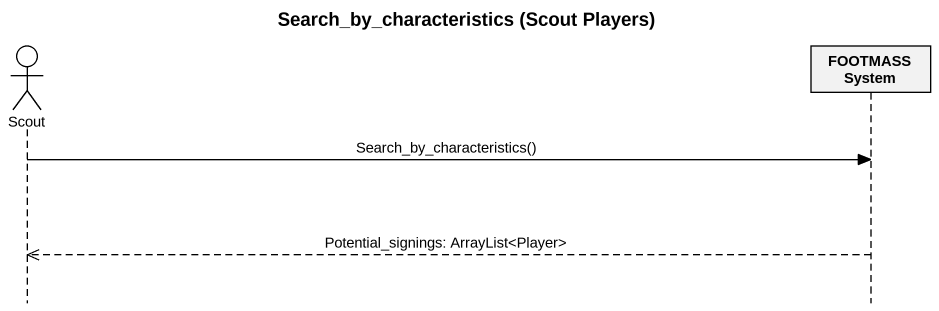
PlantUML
@startuml
title Search_by_characteristics (Scout Players)
hide footbox
actor Scout
participant "FOOTMASS System" as FOOTMASS_System

Scout -> FOOTMASS_System : Search_by_characteristics()
FOOTMASS_System -->> Scout : Potential_signings: ArrayList<Player>
@enduml
